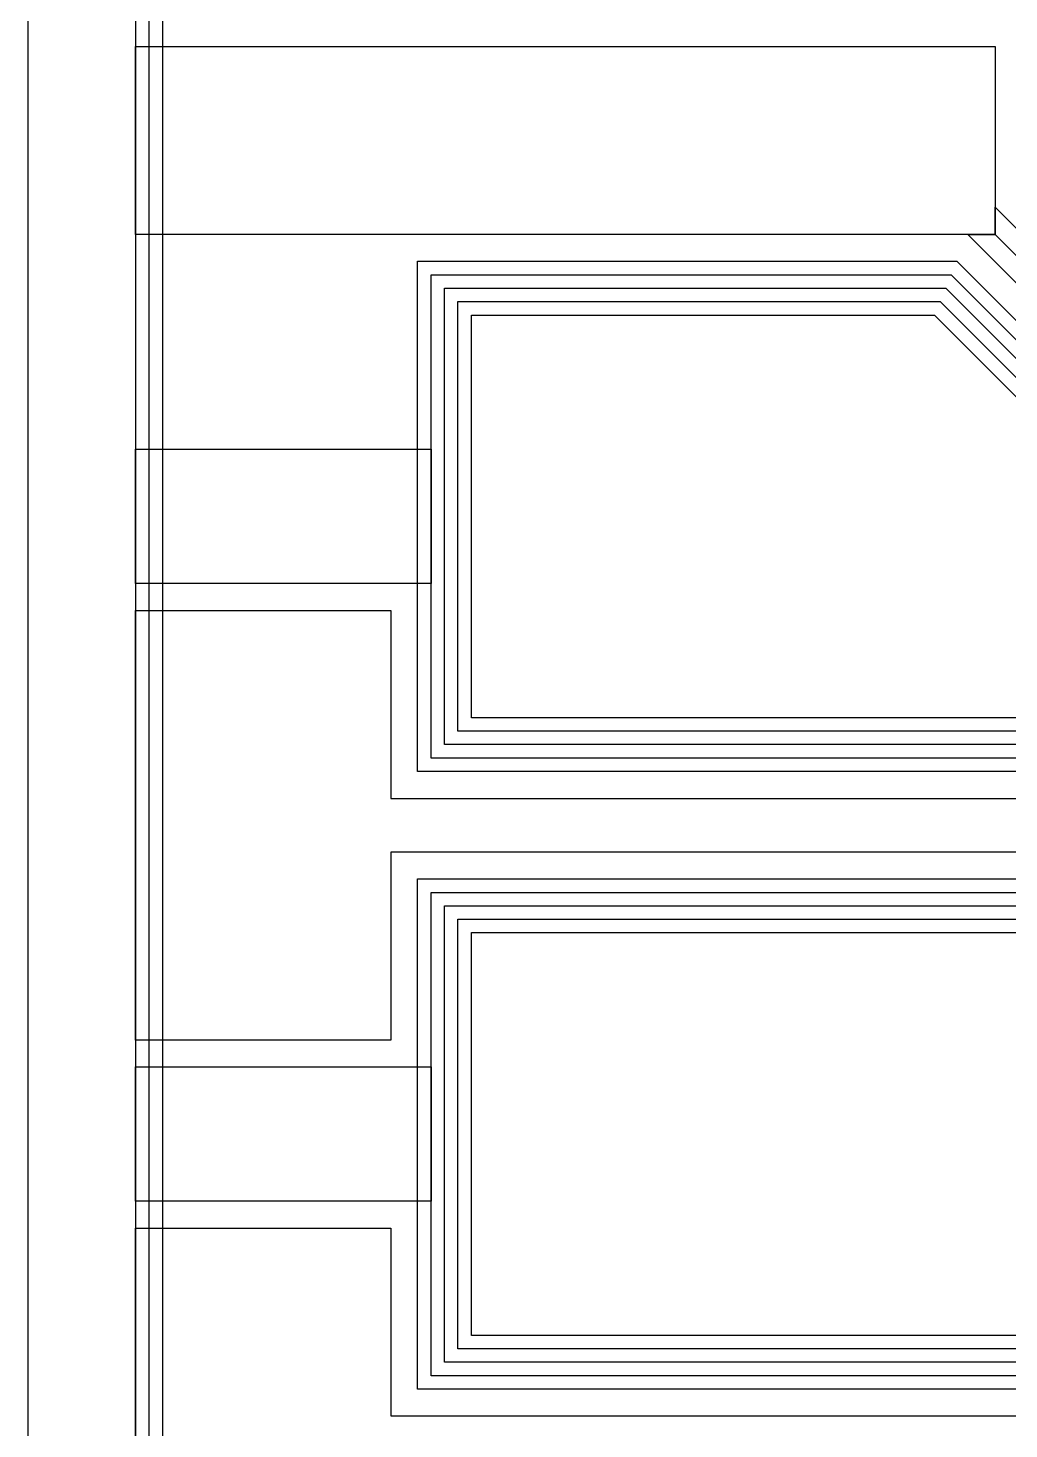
# Model space of a CAD drawing. Extents: x -87611 to 96139, y 77822 to 138139.
# Drawn here: x 6399 to 6764, y 98260 to 98781 of the extents above; entities that cross this region are included whole.
import ezdxf

# ---------------------------------------------------------------- set-up
doc = ezdxf.new("R2010")
doc.units = 0
doc.header["$MEASUREMENT"] = 0
doc.layers.get('0').update_dxf_attribs({"color": 6})
for name, color, linetype in [('L12D0 Etch', 190, 'Continuous'), ('L14D0 Au', 2, 'Continuous'), ('L15D0 PVIA', 7, 'Continuous'), ('L3D0 Base', 3, 'Continuous'), ('L4D0 Cntr', 1, 'Continuous'), ('L7D0 DE', 42, 'Continuous'), ('L8D0 Wire', 5, 'Continuous')]:
    doc.layers.add(name, color=color, linetype=linetype)

# ---------------------------------------------------------------- blocks, each defined once
blk = doc.blocks.new('32PAD')
at = {"layer": 'L14D0 Au'}
blk.add_lwpolyline([(-80, 10), (-80, 290), (80, 290), (80, 10)], close=True, dxfattribs=at)
at = {"layer": 'L15D0 PVIA'}
blk.add_lwpolyline([(-75, 15), (-75, 285), (75, 285), (75, 15)], close=True, dxfattribs=at)
at = {"layer": 'L3D0 Base'}
for points in [[(-25, 300), (-25, 410), (25, 410), (25, 300)], [(-90, 0), (-90, 300), (90, 300), (90, 0)]]:
    blk.add_lwpolyline(points, close=True, dxfattribs=at)
at = {"layer": 'L4D0 Cntr'}
blk.add_lwpolyline([(-85, 5), (-85, 295), (85, 295), (85, 5)], close=True, dxfattribs=at)
at = {"layer": 'L8D0 Wire'}
blk.add_lwpolyline([(-95, -5), (-95, 305), (95, 305), (95, -5)], close=True, dxfattribs=at)
blk = doc.blocks.new('_32PADS')
at = {"layer": 'L14D0 Au'}
blk.add_lwpolyline([(-1340, 955), (-1340, 1115), (-1160.533, 1115), (-1060, 1014.467), (-1060, 955)], close=True, dxfattribs=at)
at = {"layer": 'L15D0 PVIA'}
blk.add_lwpolyline([(-1335, 960), (-1335, 1110), (-1162.604, 1110), (-1065, 1012.396), (-1065, 960)], close=True, dxfattribs=at)
at = {"layer": 'L3D0 Base'}
for points in [[(-1350, 945), (-1350, 1125), (-1156.391, 1125), (-1050, 1018.609), (-1050, 945)], [(-1460, 1010), (-1460, 1060), (-1350, 1060), (-1350, 1010)]]:
    blk.add_lwpolyline(points, close=True, dxfattribs=at)
at = {"layer": 'L4D0 Cntr'}
blk.add_lwpolyline([(-1345, 950), (-1345, 1120), (-1158.462, 1120), (-1055, 1016.538), (-1055, 950)], close=True, dxfattribs=at)
at = {"layer": 'L8D0 Wire'}
blk.add_lwpolyline([(-1355, 940), (-1355, 1130), (-1154.32, 1130), (-1045, 1020.68), (-1045, 940)], close=True, dxfattribs=at)
at = {"rotation": 90}
blk.add_blockref('32PAD', (-1050, 805), dxfattribs=at)
blk = doc.blocks.new('_32TRCE200')
at = {"layer": 'L14D0 Au'}
for points in [[(680, 1050), (680, 1365), (610, 1365), (610, 1460), (770, 1460), (770, 1365), (700, 1365), (700, 1050)], [(910, 1035), (910, 1365), (840, 1365), (840, 1460), (1000, 1460), (1000, 1365), (930, 1365), (930, 1035)], [(-651.4, 651.4), (-774.89, 774.89), (-749.68, 800.09), (-749.68, 871.31), (-800.09, 921.71), (-871.31, 921.71), (-896.51, 896.51), (-1140, 1140), (-1140, 1150.18), (-1024.82, 1035), (-998.27, 1035), (-998.27, 1020), (-850.29, 1020), (-651.4, 821.1)]]:
    blk.add_lwpolyline(points, close=True, dxfattribs=at)
blk.add_lwpolyline([(601.04, 636.4), (523.26, 714.18), (814.08, 1005), (998.27, 1005), (998.27, 1035), (1024.82, 1035), (1140, 1150.18), (1140, 1140), (896.51, 896.51), (871.31, 921.71), (800.09, 921.71), (749.68, 871.31), (749.68, 800.09), (774.89, 774.89), (651.4, 651.4)], dxfattribs=at)
blk = doc.blocks.new('$32_200_B')
at = {"layer": 'L12D0 Etch'}
blk.add_lwpolyline([(0, 0), (0, 2950), (50, 2950), (50, 50), (2950, 50), (2950, 2950), (0, 2950), (0, 3000), (3000, 3000), (3000, 0)], close=True, dxfattribs=at)
at = {"layer": 'L14D0 Au'}
blk.add_lwpolyline([(40, 2640), (40, 2710), (360, 2710), (360, 2640)], close=True, dxfattribs=at)
at = {"layer": 'L3D0 Base'}
blk.add_lwpolyline([(0, 0), (0, 2960), (40, 2960), (40, 40), (2960, 40), (2960, 2960), (0, 2960), (0, 3000), (3000, 3000), (3000, 0)], close=True, dxfattribs=at)
at = {"layer": 'L4D0 Cntr'}
blk.add_lwpolyline([(0, 0), (0, 2955), (45, 2955), (45, 45), (2955, 45), (2955, 2955), (0, 2955), (0, 3000), (3000, 3000), (3000, 0)], close=True, dxfattribs=at)
at = {"layer": 'L7D0 DE'}
blk.add_lwpolyline([(0, 0), (0, 2960), (40, 2960), (40, 40), (2960, 40), (2960, 2960), (0, 2960), (0, 3000), (3000, 3000), (3000, 0)], close=True, dxfattribs=at)
for name in ['_32PADS', '_32TRCE200']:
    blk.add_blockref(name, (1500, 1500))
at = {"rotation": 90}
blk.add_blockref('_32TRCE200', (1500, 1500), dxfattribs=at)

msp = doc.modelspace()

# ---------------------------------------------------------------- block references
at = {"linetype": 'Continuous'}
msp.add_blockref('$32_200_B', (6399.24, 96064.5), dxfattribs=at)

doc.saveas('drawing.dxf')
